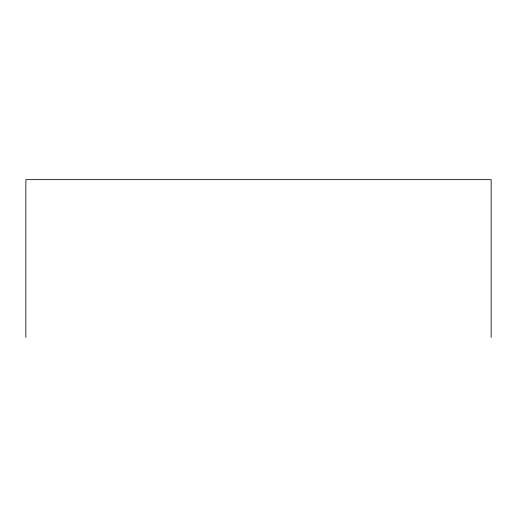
<?xml version="1.0" encoding="UTF-8"?>
<svg xmlns="http://www.w3.org/2000/svg" width="517" height="517" viewBox="0 0 517 517"><rect width="100%" height="100%" fill="white"/><g stroke="black" fill="none" stroke-linecap="round" stroke-linejoin="round"><path stroke-width="0.78" d="M491.15 337.349L491.15 179.651L25.85 179.651L25.85 337.349"/></g></svg>
